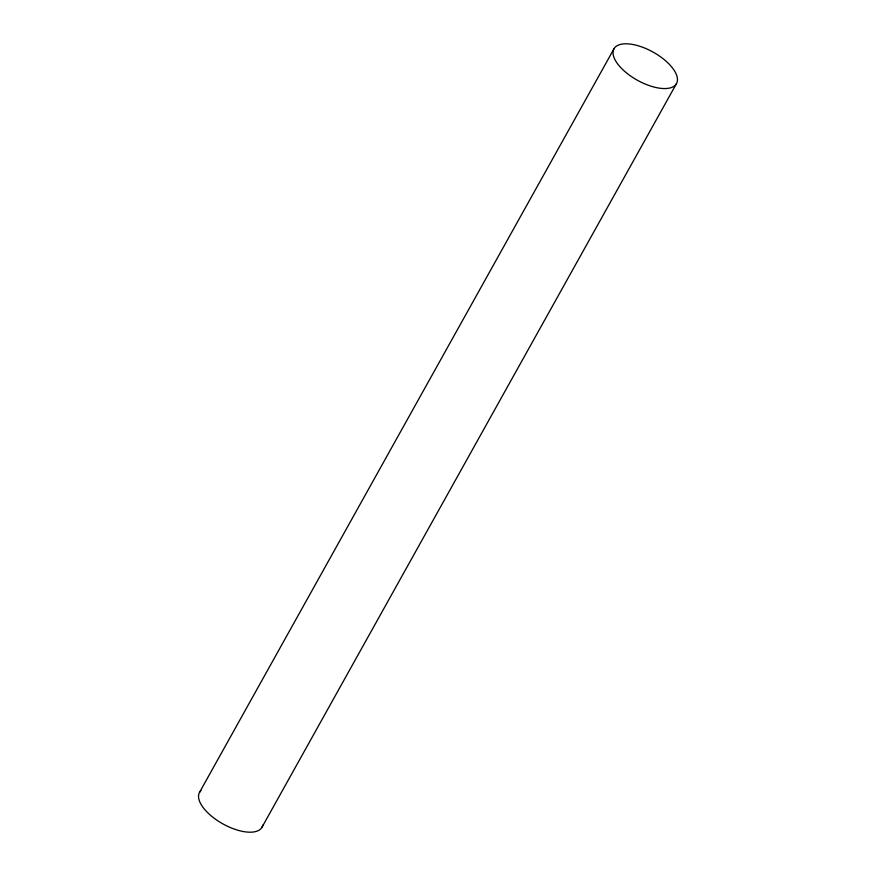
<?xml version="1.0" encoding="UTF-8"?>
<svg xmlns="http://www.w3.org/2000/svg" width="876" height="876" viewBox="0 0 876 876"><rect width="100%" height="100%" fill="white"/><g stroke="black" fill="none" stroke-linecap="round" stroke-linejoin="round"><path stroke-width="1.31" d="M199.531 792.375L614.021 48.738M261.979 827.262L676.469 83.625A35.763 16.118 29.1 0 0 636.48 45.3A35.763 16.118 29.1 0 0 622.77 69.62A35.763 16.118 29.1 0 0 676.469 83.625M262.789 825.082A35.763 16.118 29.1 0 1 222.843 823.867A35.763 16.118 29.1 0 1 200.976 790.557"/></g></svg>
